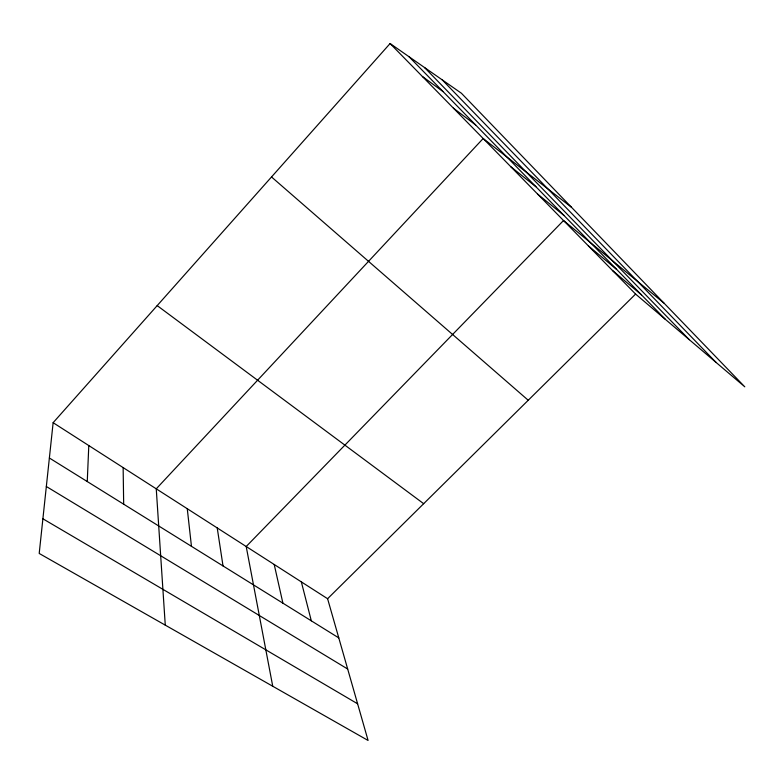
<?xml version="1.0" encoding="UTF-8"?>
<svg xmlns="http://www.w3.org/2000/svg" width="784" height="784" viewBox="0 0 784 784"><rect width="100%" height="100%" fill="white"/><g stroke="black" fill="none" stroke-linecap="round" stroke-linejoin="round"><path stroke-width="1.18" d="M87.259 481.552L88.798 445.557M53.136 422.694L39.2 553.455L368.088 740.468L327.594 598.721L53.136 422.694L390.099 43.532L461.394 93.227L744.8 386.826L635.589 294.069L390.099 43.532M327.594 598.721L635.589 294.069M42.895 518.792L357.612 703.797M46.334 486.492L347.684 669.036M49.372 458.003L338.796 637.911M422.4 76.489L443.068 91.601M157.192 305.603L423.674 503.691M453.397 108.123L475.653 124.989M571.487 207.29L483.169 138.513L156.251 488.824L165.267 625.142M510.962 166.874L535.942 186.749M537.736 194.197L563.872 215.365M663.911 303.036L563.529 220.52L246.196 546.517L272.744 686.265M588.402 245.911L616.557 269.343M612.412 270.411L641.439 294.843M271.519 176.959L528.23 400.261M409.023 56.713L665.42 319.402M424.467 67.483L689.312 339.697M442.166 79.821L716.194 362.531M301.34 581.885L311.317 620.83M274.214 564.49L282.906 603.17M217.227 527.936L223.019 565.94M187.268 508.718L191.453 546.321M123.137 467.587L123.676 504.19"/></g></svg>
